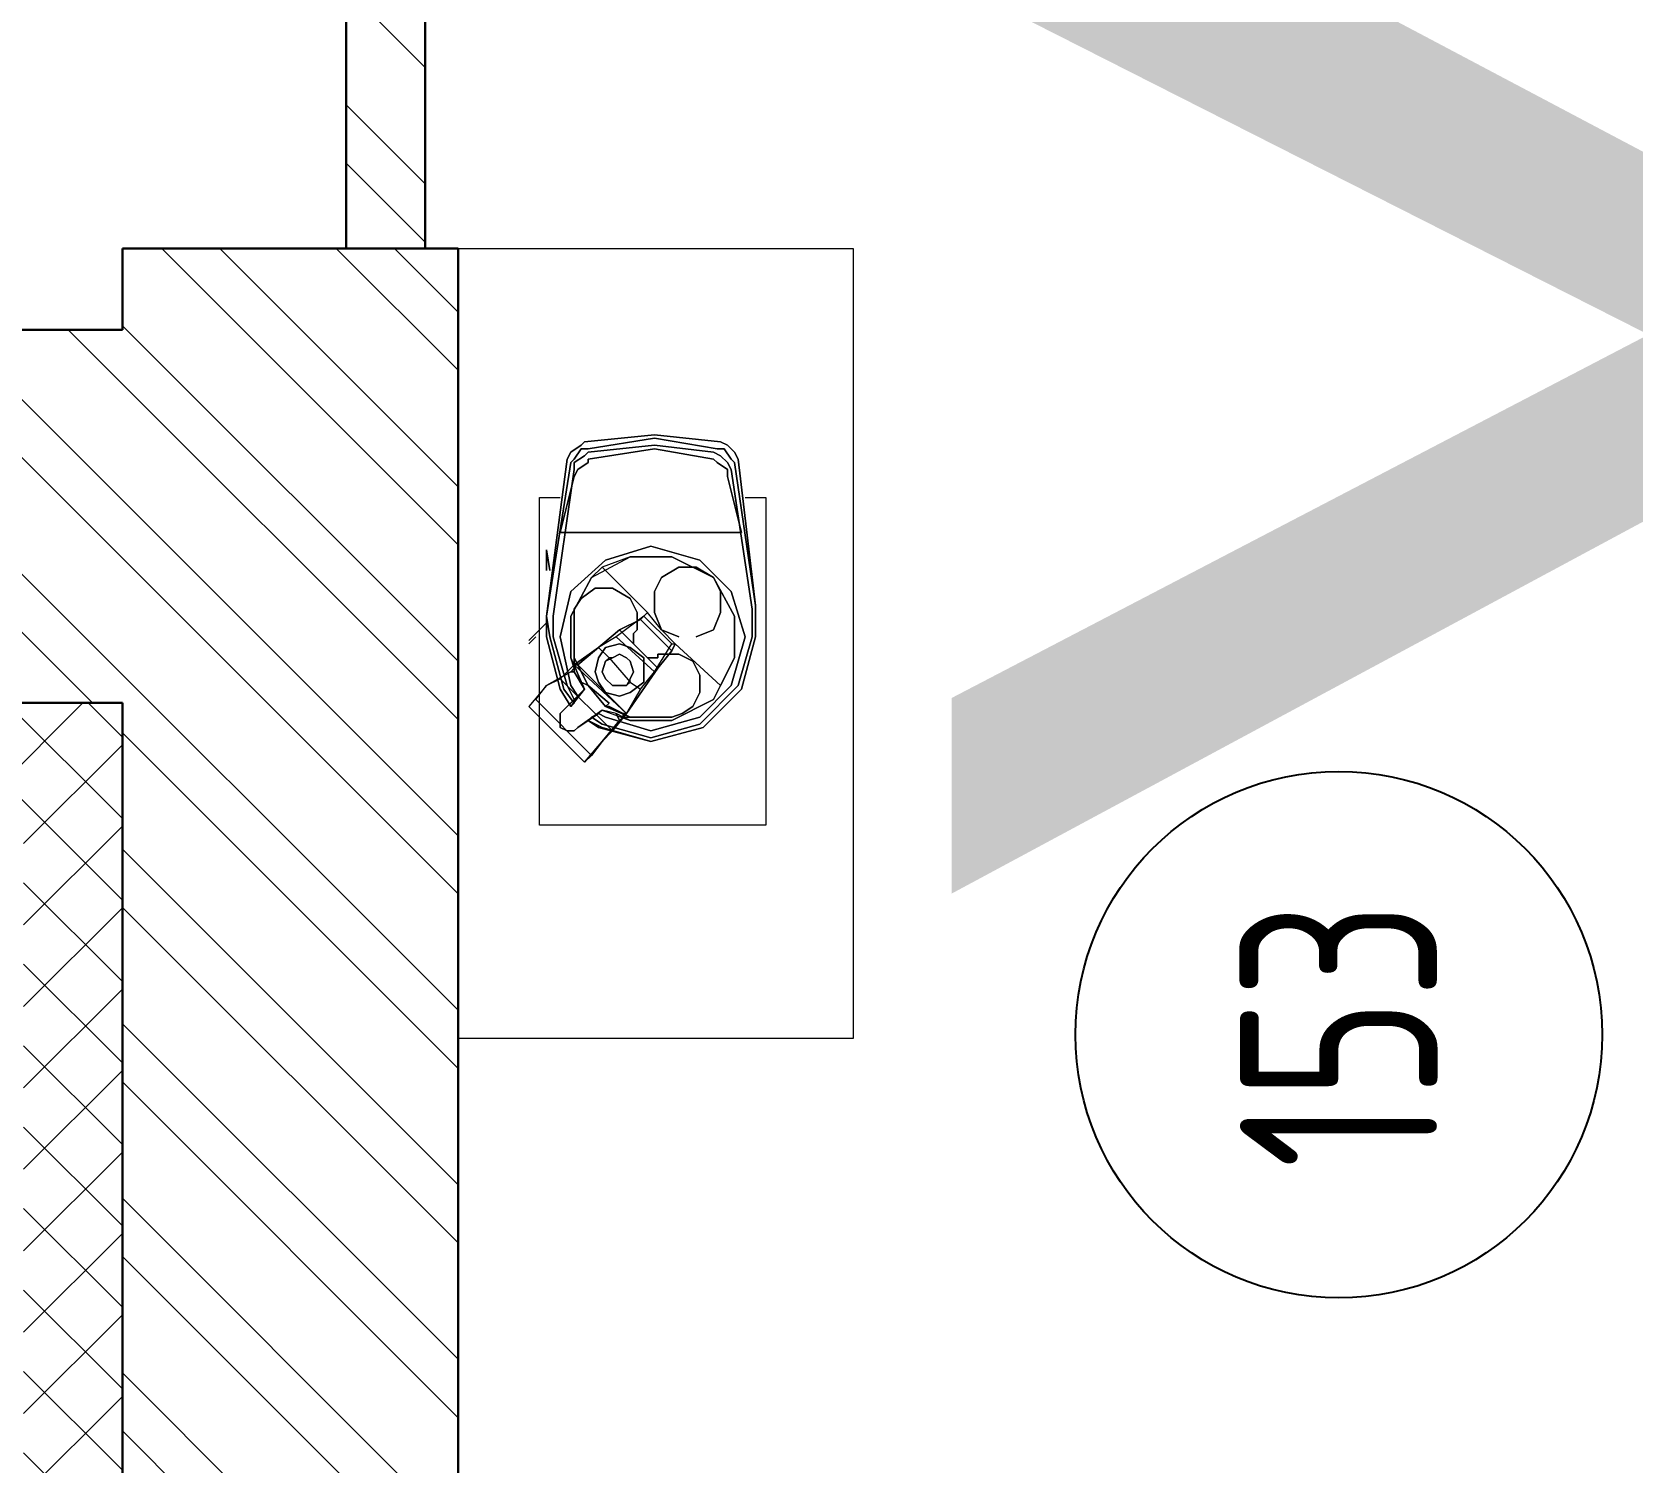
# Model space of a CAD drawing. Header units: millimetres. Extents: x -136099598 to 11807193, y 0 to 779331.
# Drawn here: x -136085096 to -136082664, y 203083 to 205257 of the extents above; entities that cross this region are included whole.
import ezdxf
from ezdxf import colors
from ezdxf.entities.mleader import LeaderData, LeaderLine
from ezdxf.enums import TextEntityAlignment as Align
from ezdxf.math import Vec2, Vec3

# ---------------------------------------------------------------- set-up
doc = ezdxf.new("R2018")
doc.units = ezdxf.units.MM
doc.header["$MEASUREMENT"] = 0
doc.layers.get('0').update_dxf_attribs({"color": 250, "lineweight": 9})
doc.layers.add('АР_Выноски_пожарная зона', color=7, linetype='Continuous', lineweight=5, true_color=0xdb0000)
for name, color, linetype, lineweight in [('АР_Маркер экспликации', 239, 'Continuous', 13), ('АР_Номер помещения', 1, 'Continuous', 25), ('АР_Отметки', 250, 'Continuous', 15), ('АР_Перегородки кирпич', 244, 'Continuous', 30), ('АР_Перегородки_кирпич_Штрих', 244, 'Continuous', 5), ('АР_Помещения_площадь', 19, 'Continuous', 9), ('АР_Сущ Несущая стена', 202, 'Continuous', 30), ('АР_Утеплитель', 250, 'Continuous', 9), ('АР_Штриховка кирпич', 250, 'Continuous', 9)]:
    doc.layers.add(name, color=color, linetype=linetype, lineweight=lineweight)
doc.layers.add('АР_Названия помещений', color=124, linetype='Continuous', lineweight=5, plot=False)
doc.layers.add('ТХ_оборуд.пищеблок', color=250, linetype='Continuous')
doc.styles.add('ISOCPEUR', font='isocpeur.ttf', dxfattribs={"width": 0.7})
doc.styles.get("Standard").update_dxf_attribs({"font": 'isocpeur.ttf'})
doc.styles.add('ГОСТ 2.304', font='isocpeur.ttf', dxfattribs={"width": 0.7})

# ---------------------------------------------------------------- blocks, each defined once
blk = doc.blocks.new('_DotSmall')
at = {"color": 0, "linetype": 'ByBlock', "const_width": 0.5}
blk.add_lwpolyline([(-0.0625, 0, 1), (0.0625, 0, 1)], format="xyb", close=True, dxfattribs=at)
blk = doc.blocks.new('*U54')
at = {"layer": 'АР_Номер помещения', "color": 7}
blk.add_circle((1759.4, -1666.4), 400, dxfattribs=at)
at = {"color": 7, "style": 'ISOCPEUR', "width": 0.7, "flags": 1}
blk.add_attdef('КАТЕГОРИЯ', (-499.2, -2092.2), '', height=250, dxfattribs=at)
at = {"layer": 'АР_Номер помещения', "color": 7, "style": 'ISOCPEUR', "width": 0.7}
blk.add_attdef('НОМЕР_ПОМЕЩЕНИЯ', text='', height=300, dxfattribs=at).set_placement((1759.4, -1666.4), align=Align.MIDDLE_CENTER)
at = {"layer": 'АР_Помещения_площадь', "color": 7, "lineweight": 30, "width": 0.7, "flags": 104}
blk.add_attdef('ИМЯ_ПОМЕЩЕНИЯ', text='', height=100, dxfattribs=at).set_placement((157.6, 1217.1), align=Align.MIDDLE_CENTER)
at = {"layer": 'АР_Помещения_площадь', "color": 7, "style": 'ISOCPEUR', "width": 0.7}
blk.add_attdef('ПЛОЩАДЬ_ПОМЕЩЕНИЯ', text='', height=200, dxfattribs=at).set_placement((4213, -2252.8), align=Align.MIDDLE_RIGHT)
blk = doc.blocks.new('A$C13decc58')
at = {"layer": 'АР_Перегородки_кирпич_Штрих', "ltscale": 100}
h = blk.add_hatch(dxfattribs=at)
h.set_pattern_fill('ANSI32', color=256, scale=500)
h.set_pattern_definition([(45, (-939426.72, 101324.76), (-132.58252, 132.58252), []), (45, (-939338.33, 101324.76), (-132.58252, 132.58252), [])])
h.paths.add_polyline_path([(11580.4, 55128.3), (11580.4, 55008.3), (11580.4, 55008.3), (11580.4, 55128.3), (11580.4, 55008.3), (11580.4, 55128.3), (10279.2, 55128.3), (10160.4, 55128.3), (9720.4, 55128.3), (9720.4, 55008.3), (11580.4, 55008.3), (11580.4, 55128.3), (11580.4, 55128.3), (11580.4, 55008.3), (11580.4, 55008.3), (11580.4, 55128.3), (11580.4, 55128.3), (11580.4, 55008.3)])
at = {"layer": 'АР_Утеплитель', "ltscale": 100}
h = blk.add_hatch(dxfattribs=at)
h.set_pattern_fill('ANSI37', color=256, scale=700)
h.set_pattern_definition([(45, (-970519.26, 90270.44), (-61.871843, 61.871843), []), (135, (-970519.26, 90270.44), (-61.871843, -61.871843), [])])
h.paths.add_polyline_path([(5370.7, 54561.7), (5520.4, 54561.7), (5370.7, 54561.7), (5370.7, 54378.3), (5520.4, 54378.3), (5520.5, 55468.3), (9030.2, 55468.3), (9030.2, 55768.3), (8880.2, 55768.3), (8880.2, 55618.3), (5370.5, 55618.3)])
at = {"layer": 'АР_Штриховка кирпич', "ltscale": 100}
h = blk.add_hatch(dxfattribs=at)
h.set_pattern_fill('ANSI32', color=256, scale=500)
h.set_pattern_definition([(45, (-939466.22, 101430.4), (-132.58252, 132.58252), []), (45, (-939377.83, 101430.4), (-132.58252, 132.58252), [])])
h.paths.add_polyline_path([(9720.4, 55468.3), (9597.1, 55468.3), (9597.1, 55768.3), (9030.2, 55768.3), (9030.2, 55468.3), (5520.4, 55468.4), (5520.4, 54443.3), (6030.4, 54443.3), (6030.4, 54958.3), (9720.4, 54958)])
at = {"layer": 'АР_Перегородки кирпич', "linetype": 'Continuous', "ltscale": 100}
for points in [[(9720.4, 55128.3), (10160.4, 55128.3)], [(11580.4, 55008.3), (9720.4, 55008.3)]]:
    blk.add_lwpolyline(points, dxfattribs=at)
at = {"layer": 'АР_Сущ Несущая стена', "ltscale": 100}
for p, q in [((5520.4, 55468.3), (9030.2, 55468.3)), ((9597.1, 55468.3), (9720.4, 55468.3)), ((9720.4, 54958.3), (9720.4, 55468.3)), ((6030.4, 54958.3), (9720.4, 54958.3))]:
    blk.add_line(p, q, dxfattribs=at)
for points in [[(9030.2, 55768.3), (9030.2, 55468.3)], [(9597.1, 55768.3), (9597.1, 55468.3)]]:
    blk.add_lwpolyline(points, dxfattribs=at)
at = {"layer": 'ТХ_оборуд.пищеблок', "lineweight": 0}
blk.add_lwpolyline([(9720.4, 54958.3), (9720.4, 54358.3), (8520.4, 54358.3), (8520.4, 54958.3)], close=True, dxfattribs=at)
at = {"layer": 'ТХ_оборуд.пищеблок', "lineweight": 0, "elevation": 0}
for points in [[(9035.2, 54840.4), (9056.4, 54824.5), (9066.9, 54803.3), (8987.5, 54723.9), (9066.9, 54803.3), (9056.4, 54824.5), (9024.6, 54851), (8939.9, 54766.3), (8971.6, 54739.8), (8950.5, 54755.7), (8939.9, 54766.3), (8950.5, 54755.7), (8971.6, 54739.8), (8939.9, 54766.3), (9024.6, 54851), (8939.9, 54766.3), (9024.6, 54851)], [(9119.9, 54851), (9130.5, 54840.4)], [(9125.2, 54851), (9151.6, 54824.5), (9125.2, 54851)], [(9342.2, 54522.7), (9342.2, 54491), (8844.6, 54491), (8844.6, 54835.1), (9342.2, 54835.1), (9342.2, 54803.3)], [(8950.5, 54755.7), (9035.2, 54840.4), (8950.5, 54755.7)], [(8992.8, 54803.3), (9003.4, 54803.3), (8992.8, 54803.3)], [(9130.5, 54819.2), (9051.1, 54798), (9130.5, 54819.2)], [(9056.4, 54792.7), (9130.5, 54813.9), (9056.4, 54792.7)], [(9130.5, 54813.9), (9056.4, 54792.7), (9130.5, 54813.9)], [(9130.5, 54813.9), (9162.2, 54813.9), (9130.5, 54813.9)], [(9162.2, 54813.9), (9130.5, 54813.9), (9162.2, 54813.9)], [(9400.5, 54792.7), (9162.2, 54824.5), (9400.5, 54792.7)], [(9162.2, 54824.5), (9400.5, 54792.7), (9162.2, 54824.5)], [(9162.2, 54824.5), (9395.2, 54787.4), (9162.2, 54824.5)], [(9395.2, 54787.4), (9162.2, 54824.5), (9395.2, 54787.4)], [(9162.2, 54813.9), (9384.6, 54782.1), (9162.2, 54813.9)], [(9384.6, 54782.1), (9162.2, 54813.9), (9384.6, 54782.1)], [(9231.1, 54824.5), (9262.8, 54824.5), (9231.1, 54824.5)], [(9231.1, 54819.2), (9262.8, 54824.5), (9231.1, 54819.2)], [(9289.3, 54803.3), (9374, 54782.1), (9289.3, 54803.3)], [(8987.5, 54782.1), (8992.8, 54776.8), (8987.5, 54782.1)], [(9029.9, 54782.1), (9051.1, 54798), (9029.9, 54782.1)], [(9374, 54782.1), (9384.6, 54776.8), (9374, 54782.1)], [(9384.6, 54782.1), (9395.2, 54782.1), (9384.6, 54782.1)], [(9395.2, 54782.1), (9384.6, 54782.1), (9395.2, 54782.1)], [(9395.2, 54787.4), (9400.5, 54782.1), (9395.2, 54787.4)], [(9400.5, 54782.1), (9395.2, 54787.4), (9400.5, 54782.1)], [(9395.2, 54782.1), (9405.8, 54766.3), (9395.2, 54782.1)], [(9405.8, 54766.3), (9395.2, 54782.1), (9405.8, 54766.3)], [(9411.1, 54787.4), (9400.5, 54792.7), (9411.1, 54787.4)], [(9400.5, 54792.7), (9411.1, 54787.4), (9400.5, 54792.7)], [(9416.3, 54771.5), (9400.5, 54782.1), (9416.3, 54771.5)], [(9421.6, 54771.5), (9411.1, 54787.4), (9421.6, 54771.5)], [(9019.3, 54739.8), (8992.8, 54776.8), (9019.3, 54739.8)], [(9003.4, 54761), (8992.8, 54739.8), (9003.4, 54761)], [(9008.7, 54755.7), (8998.1, 54739.8), (9008.7, 54755.7)], [(9008.7, 54755.7), (9003.4, 54761), (9008.7, 54755.7)], [(9003.4, 54761), (9019.3, 54739.8), (9003.4, 54761)], [(9056.4, 54761), (9029.9, 54729.2), (9056.4, 54761)], [(9384.6, 54776.8), (9395.2, 54761), (9384.6, 54776.8)], [(9395.2, 54761), (9400.5, 54761), (9395.2, 54761)], [(9400.5, 54761), (9416.3, 54660.4), (9400.5, 54761)], [(9411.1, 54761), (9405.8, 54766.3), (9411.1, 54761)], [(9411.1, 54761), (9421.6, 54660.4), (9411.1, 54761)], [(9416.3, 54761), (9432.2, 54660.4), (9416.3, 54761)], [(9421.6, 54771.5), (9426.9, 54766.3), (9421.6, 54771.5)], [(8992.8, 54739.8), (8971.6, 54665.7), (8992.8, 54739.8)], [(8976.9, 54665.7), (8998.1, 54739.8), (8976.9, 54665.7)], [(9040.5, 54713.3), (9045.8, 54734.5), (9040.5, 54713.3)], [(9061.6, 54745.1), (9045.8, 54734.5), (9061.6, 54745.1)], [(9204.6, 54723.9), (9204.6, 54750.4), (9204.6, 54723.9)], [(9008.7, 54708), (9014, 54708)], [(9040.5, 54713.3), (9045.8, 54697.4), (9040.5, 54713.3)], [(9056.4, 54723.9), (9056.4, 54713.3), (9056.4, 54723.9)], [(9056.4, 54702.7), (9056.4, 54713.3), (9056.4, 54702.7)], [(9014, 54702.7), (9082.8, 54655.1), (9014, 54702.7)], [(9061.6, 54676.3), (9045.8, 54697.4), (9061.6, 54676.3)], [(8992.8, 54586.3), (8971.6, 54665.7), (8992.8, 54586.3)], [(8976.9, 54665.7), (8998.1, 54591.5), (8976.9, 54665.7)], [(9098.7, 54676.3), (9077.5, 54676.3), (9098.7, 54676.3)], [(9167.5, 54660.4), (9199.3, 54660.4), (9167.5, 54660.4)], [(9416.3, 54660.4), (9400.5, 54570.4), (9416.3, 54660.4)], [(9411.1, 54570.4), (9421.6, 54660.4), (9411.1, 54570.4)], [(9416.3, 54565.1), (9432.2, 54660.4), (9416.3, 54565.1)], [(9014, 54618), (9008.7, 54633.9), (9014, 54618)], [(9141.1, 54649.8), (9130.5, 54623.3), (9141.1, 54649.8)], [(9024.6, 54602.1), (9014, 54618), (9024.6, 54602.1)], [(9056.4, 54533.3), (8998.1, 54591.5), (9056.4, 54533.3)], [(8998.1, 54591.5), (9056.4, 54533.3), (8998.1, 54591.5)], [(9045.8, 54591.5), (9072.2, 54591.5), (9045.8, 54591.5)], [(9141.1, 54570.4), (9130.5, 54596.8), (9141.1, 54570.4)], [(9395.2, 54565.1), (9384.6, 54549.2), (9395.2, 54565.1)], [(9400.5, 54570.4), (9395.2, 54565.1), (9400.5, 54570.4)], [(9395.2, 54549.2), (9405.8, 54559.8), (9395.2, 54549.2)], [(9411.1, 54570.4), (9405.8, 54559.8), (9411.1, 54570.4)], [(9405.8, 54559.8), (9411.1, 54570.4), (9405.8, 54559.8)], [(9416.3, 54565.1), (9416.3, 54554.5), (9416.3, 54565.1)], [(9384.6, 54543.9), (9172.8, 54512.1), (9384.6, 54543.9)], [(9172.8, 54512.1), (9384.6, 54543.9), (9172.8, 54512.1)], [(9384.6, 54549.2), (9374, 54549.2), (9384.6, 54549.2)], [(9395.2, 54549.2), (9384.6, 54543.9), (9395.2, 54549.2)], [(9130.5, 54512.1), (9056.4, 54533.3), (9130.5, 54512.1)], [(9056.4, 54533.3), (9130.5, 54512.1), (9056.4, 54533.3)], [(9172.8, 54512.1), (9130.5, 54512.1), (9172.8, 54512.1)], [(9130.5, 54512.1), (9172.8, 54512.1), (9130.5, 54512.1)]]:
    blk.add_lwpolyline(points, dxfattribs=at)
for points in [[(9088.1, 54776.8), (9088.1, 54782.1), (9061.6, 54771.5), (9056.4, 54761), (9061.6, 54771.5), (9088.1, 54782.1), (9066.9, 54803.3), (9088.1, 54782.1), (9098.7, 54782.1), (9162.2, 54782.1), (9098.7, 54782.1), (9056.4, 54761), (9024.6, 54734.5), (9024.6, 54729.2), (9014, 54708), (9008.7, 54708), (9014, 54718.6), (9019.3, 54739.8), (9003.4, 54697.4), (9003.4, 54633.9), (9003.4, 54697.4), (9003.4, 54633.9), (9035.2, 54570.4), (9003.4, 54633.9), (9003.4, 54697.4), (9008.7, 54708), (9003.4, 54713.3), (9014, 54718.6), (9019.3, 54739.8), (9003.4, 54697.4), (9008.7, 54708), (9014, 54718.6), (9003.4, 54713.3), (8971.6, 54739.8), (8987.5, 54723.9), (9014, 54702.7), (9088.1, 54782.1), (9014, 54702.7), (9051.1, 54681.5), (9077.5, 54660.4), (9130.5, 54718.6), (9077.5, 54660.4), (9119.9, 54633.9), (9162.2, 54676.3), (9130.5, 54718.6), (9114.6, 54745.1), (9098.7, 54729.2), (9093.4, 54734.5), (9098.7, 54723.9), (9104, 54713.3), (9098.7, 54702.7), (9093.4, 54697.4), (9098.7, 54702.7), (9104, 54713.3), (9098.7, 54723.9), (9098.7, 54729.2), (9093.4, 54734.5), (9077.5, 54739.8), (9093.4, 54734.5), (9098.7, 54723.9), (9098.7, 54729.2), (9061.6, 54697.4), (9066.9, 54697.4), (9077.5, 54692.1), (9066.9, 54697.4), (9056.4, 54702.7), (9061.6, 54697.4), (9066.9, 54697.4), (9056.4, 54702.7), (9056.4, 54713.3), (9056.4, 54723.9), (9066.9, 54734.5), (9056.4, 54723.9), (9056.4, 54713.3), (9056.4, 54702.7), (9061.6, 54697.4), (9051.1, 54681.5), (9077.5, 54660.4), (9119.9, 54633.9), (9119.9, 54628.6), (9141.1, 54649.8), (9167.5, 54660.4), (9199.3, 54660.4), (9167.5, 54660.4), (9141.1, 54649.8), (9167.5, 54671), (9162.2, 54676.3), (9119.9, 54633.9), (9119.9, 54628.6), (9141.1, 54649.8), (9167.5, 54660.4), (9141.1, 54649.8), (9130.5, 54623.3), (9141.1, 54649.8), (9167.5, 54671), (9162.2, 54676.3), (9130.5, 54718.6), (9114.6, 54745.1), (9088.1, 54782.1), (9114.6, 54745.1), (9098.7, 54729.2), (9061.6, 54697.4), (9051.1, 54681.5), (9014, 54702.7), (8987.5, 54723.9), (8971.6, 54739.8), (9003.4, 54713.3), (9008.7, 54708), (9008.7, 54697.4), (9008.7, 54633.9), (9008.7, 54697.4), (9024.6, 54734.5), (9056.4, 54761), (9061.6, 54771.5), (9056.4, 54761), (9029.9, 54729.2), (9024.6, 54734.5), (9029.9, 54729.2), (9056.4, 54761), (9098.7, 54782.1), (9088.1, 54782.1), (9082.8, 54782.1), (9088.1, 54782.1), (9088.1, 54776.8), (9141.1, 54713.3)], [(9246.9, 54591.5), (9268.1, 54665.7), (9246.9, 54734.5), (9268.1, 54665.7), (9246.9, 54591.5), (9199.3, 54543.9), (9246.9, 54591.5), (9268.1, 54665.7), (9246.9, 54734.5), (9199.3, 54787.4), (9246.9, 54734.5), (9199.3, 54787.4), (9130.5, 54803.3), (9199.3, 54787.4), (9130.5, 54803.3), (9056.4, 54787.4), (9130.5, 54803.3), (9056.4, 54787.4), (9040.5, 54776.8), (9014, 54803.3), (9051.1, 54766.3), (9077.5, 54782.1), (9051.1, 54766.3), (9098.7, 54787.4), (9082.8, 54782.1), (9077.5, 54787.4), (9082.8, 54782.1), (9077.5, 54782.1), (9077.5, 54787.4), (9056.4, 54824.5), (9077.5, 54787.4), (9077.5, 54782.1), (9082.8, 54782.1), (9098.7, 54787.4), (9162.2, 54787.4), (9220.5, 54755.7), (9252.2, 54697.4), (9236.3, 54739.8), (9220.5, 54755.7), (9252.2, 54697.4), (9252.2, 54633.9), (9220.5, 54570.4), (9252.2, 54633.9), (9252.2, 54697.4), (9252.2, 54633.9), (9252.2, 54697.4), (9236.3, 54739.8), (9167.5, 54671), (9156.9, 54681.5), (9167.5, 54671), (9236.3, 54739.8), (9220.5, 54755.7), (9162.2, 54787.4), (9098.7, 54787.4), (9051.1, 54766.3), (9024.6, 54787.4), (9051.1, 54803.3), (9024.6, 54787.4), (9029.9, 54782.1), (9035.2, 54782.1), (9056.4, 54792.7), (9035.2, 54782.1), (9040.5, 54776.8), (9056.4, 54787.4), (9040.5, 54776.8), (9035.2, 54782.1), (9056.4, 54792.7), (9035.2, 54782.1), (9029.9, 54782.1), (9051.1, 54798), (9029.9, 54782.1), (9024.6, 54787.4), (9051.1, 54766.3), (9014, 54803.3), (9003.4, 54803.3), (9014, 54803.3), (9003.4, 54803.3), (8992.8, 54803.3), (8987.5, 54792.7), (8992.8, 54803.3), (8987.5, 54792.7), (8987.5, 54782.1), (8987.5, 54792.7), (8987.5, 54782.1), (8992.8, 54776.8), (9014, 54745.1), (9008.7, 54734.5), (8987.5, 54665.7), (9008.7, 54591.5), (8987.5, 54665.7), (9008.7, 54734.5), (9014, 54745.1), (9008.7, 54755.7), (8998.1, 54739.8), (9008.7, 54755.7), (9014, 54745.1), (9008.7, 54734.5), (8987.5, 54665.7), (9008.7, 54591.5), (9056.4, 54543.9), (9130.5, 54522.7), (9056.4, 54543.9), (9008.7, 54591.5), (9056.4, 54543.9), (9130.5, 54522.7), (9199.3, 54543.9), (9130.5, 54522.7), (9199.3, 54543.9)], [(9024.6, 54787.4), (9051.1, 54803.3), (9130.5, 54824.5), (9051.1, 54803.3)], [(9051.1, 54803.3), (9130.5, 54824.5), (9162.2, 54824.5), (9130.5, 54824.5)], [(9162.2, 54824.5), (9130.5, 54819.2), (9051.1, 54798), (9130.5, 54819.2)], [(9289.3, 54528), (9289.3, 54803.3), (9289.3, 54528), (9374, 54549.2)], [(9395.2, 54761), (9400.5, 54761), (9395.2, 54761), (9384.6, 54776.8), (9374, 54782.1), (9289.3, 54803.3), (9289.3, 54528), (9289.3, 54803.3), (9374, 54782.1), (9384.6, 54776.8)], [(9220.5, 54755.7), (9162.2, 54787.4), (9098.7, 54787.4), (9162.2, 54787.4)], [(9172.8, 54782.1), (9162.2, 54782.1), (9098.7, 54782.1), (9162.2, 54782.1)], [(9188.7, 54771.5), (9172.8, 54782.1), (9162.2, 54782.1), (9172.8, 54782.1)], [(9172.8, 54782.1), (9188.7, 54771.5), (9204.6, 54750.4), (9188.7, 54771.5)], [(9416.3, 54771.5), (9416.3, 54761), (9416.3, 54771.5), (9400.5, 54782.1)], [(9426.9, 54766.3), (9421.6, 54771.5), (9411.1, 54787.4), (9421.6, 54771.5)], [(8971.6, 54665.7), (8992.8, 54586.3), (9051.1, 54528), (8992.8, 54586.3), (8971.6, 54665.7), (8992.8, 54745.1), (9003.4, 54761), (8992.8, 54745.1)], [(8992.8, 54739.8), (9003.4, 54761), (8992.8, 54745.1), (9003.4, 54761)], [(9008.7, 54697.4), (9014, 54708), (9014, 54702.7), (9088.1, 54776.8), (9014, 54702.7), (9014, 54708), (9024.6, 54729.2), (9024.6, 54734.5), (9024.6, 54729.2), (9024.6, 54734.5), (9029.9, 54729.2), (9024.6, 54734.5)], [(9188.7, 54771.5), (9204.6, 54750.4), (9204.6, 54723.9), (9188.7, 54697.4), (9204.6, 54723.9), (9204.6, 54750.4)], [(9416.3, 54660.4), (9400.5, 54570.4), (9416.3, 54660.4), (9400.5, 54761)], [(9421.6, 54660.4), (9411.1, 54570.4), (9421.6, 54660.4), (9411.1, 54761), (9405.8, 54766.3), (9411.1, 54761)], [(9416.3, 54554.5), (9416.3, 54565.1), (9432.2, 54660.4), (9416.3, 54761), (9416.3, 54771.5), (9416.3, 54761), (9432.2, 54660.4), (9416.3, 54565.1)], [(9437.5, 54660.4), (9426.9, 54766.3), (9437.5, 54660.4), (9426.9, 54559.8), (9421.6, 54549.2), (9426.9, 54559.8)], [(9426.9, 54559.8), (9437.5, 54660.4), (9426.9, 54766.3), (9437.5, 54660.4)], [(8992.8, 54745.1), (8971.6, 54665.7), (8992.8, 54586.3), (8971.6, 54665.7)], [(9051.1, 54528), (8992.8, 54586.3), (8971.6, 54665.7), (8992.8, 54739.8), (8971.6, 54665.7), (8992.8, 54586.3)], [(8998.1, 54739.8), (8976.9, 54665.7), (8998.1, 54591.5), (8976.9, 54665.7)], [(9045.8, 54697.4), (9040.5, 54713.3), (9045.8, 54734.5), (9040.5, 54713.3)], [(9045.8, 54734.5), (9061.6, 54745.1), (9077.5, 54750.4), (9061.6, 54745.1)], [(9077.5, 54739.8), (9066.9, 54734.5), (9056.4, 54723.9), (9066.9, 54734.5)], [(9061.6, 54745.1), (9077.5, 54750.4), (9098.7, 54745.1), (9077.5, 54750.4)], [(9093.4, 54734.5), (9077.5, 54739.8), (9066.9, 54734.5), (9077.5, 54739.8)], [(9077.5, 54750.4), (9098.7, 54745.1), (9114.6, 54734.5), (9098.7, 54745.1)], [(9098.7, 54745.1), (9114.6, 54734.5), (9119.9, 54713.3), (9114.6, 54697.4), (9098.7, 54676.3), (9114.6, 54697.4), (9119.9, 54713.3), (9114.6, 54734.5)], [(9114.6, 54734.5), (9119.9, 54713.3), (9114.6, 54697.4), (9119.9, 54713.3)], [(9141.1, 54713.3), (9156.9, 54681.5), (9141.1, 54713.3), (9082.8, 54655.1)], [(9098.7, 54702.7), (9104, 54713.3), (9098.7, 54723.9), (9104, 54713.3)], [(9204.6, 54723.9), (9188.7, 54697.4), (9167.5, 54686.8), (9188.7, 54697.4)], [(9119.9, 54628.6), (9109.3, 54633.9), (9082.8, 54655.1), (9109.3, 54633.9), (9156.9, 54681.5), (9109.3, 54633.9), (9119.9, 54628.6), (9056.4, 54559.8), (9035.2, 54570.4), (9098.7, 54538.6), (9162.2, 54538.6), (9220.5, 54570.4), (9252.2, 54633.9), (9220.5, 54570.4), (9162.2, 54538.6), (9098.7, 54538.6), (9162.2, 54538.6), (9220.5, 54570.4), (9199.3, 54559.8), (9167.5, 54559.8), (9199.3, 54559.8), (9167.5, 54559.8), (9141.1, 54570.4), (9167.5, 54559.8), (9199.3, 54559.8), (9220.5, 54570.4), (9199.3, 54559.8), (9220.5, 54570.4), (9236.3, 54596.8), (9220.5, 54570.4), (9162.2, 54538.6), (9098.7, 54538.6), (9056.4, 54559.8), (9035.2, 54570.4), (9003.4, 54633.9), (9035.2, 54570.4), (9098.7, 54538.6), (9056.4, 54559.8)], [(9008.7, 54633.9), (9014, 54618), (9008.7, 54633.9), (9008.7, 54697.4)], [(9061.6, 54676.3), (9045.8, 54697.4), (9061.6, 54676.3), (9077.5, 54676.3)], [(9093.4, 54697.4), (9077.5, 54692.1), (9066.9, 54697.4), (9077.5, 54692.1)], [(9077.5, 54692.1), (9093.4, 54697.4), (9098.7, 54702.7), (9093.4, 54697.4)], [(9114.6, 54697.4), (9098.7, 54676.3), (9077.5, 54676.3), (9098.7, 54676.3)], [(9119.9, 54692.1), (9109.3, 54681.5), (9098.7, 54671), (9109.3, 54681.5), (9119.9, 54692.1), (9135.8, 54692.1), (9141.1, 54686.8), (9135.8, 54692.1)], [(9098.7, 54655.1), (9104, 54655.1), (9098.7, 54655.1), (9098.7, 54671), (9109.3, 54681.5), (9098.7, 54671)], [(9135.8, 54692.1), (9119.9, 54692.1), (9109.3, 54681.5), (9119.9, 54692.1)], [(9167.5, 54686.8), (9141.1, 54686.8), (9135.8, 54692.1), (9141.1, 54686.8)], [(9188.7, 54697.4), (9167.5, 54686.8), (9141.1, 54686.8), (9167.5, 54686.8)], [(9199.3, 54660.4), (9220.5, 54649.8), (9236.3, 54623.3), (9220.5, 54649.8)], [(9220.5, 54649.8), (9236.3, 54623.3), (9236.3, 54596.8), (9236.3, 54623.3), (9220.5, 54649.8), (9199.3, 54660.4)], [(9093.4, 54602.1), (9072.2, 54591.5), (9093.4, 54602.1), (9104, 54623.3), (9104, 54649.8), (9104, 54623.3), (9104, 54649.8), (9104, 54655.1), (9104, 54649.8), (9104, 54655.1), (9104, 54649.8), (9104, 54623.3)], [(9045.8, 54591.5), (9024.6, 54602.1), (9014, 54618), (9024.6, 54602.1)], [(9220.5, 54570.4), (9236.3, 54596.8), (9236.3, 54623.3), (9236.3, 54596.8)], [(9051.1, 54528), (9130.5, 54506.8), (9051.1, 54528), (8992.8, 54586.3)], [(9130.5, 54506.8), (9051.1, 54528), (8992.8, 54586.3), (9051.1, 54528)], [(9072.2, 54591.5), (9045.8, 54591.5), (9024.6, 54602.1), (9045.8, 54591.5)], [(9130.5, 54596.8), (9141.1, 54570.4), (9167.5, 54559.8), (9141.1, 54570.4)], [(9374, 54549.2), (9289.3, 54528), (9374, 54549.2), (9384.6, 54549.2), (9395.2, 54565.1), (9400.5, 54570.4), (9395.2, 54565.1), (9384.6, 54549.2)], [(9405.8, 54559.8), (9395.2, 54549.2), (9384.6, 54543.9), (9395.2, 54549.2)], [(9411.1, 54538.6), (9421.6, 54549.2), (9426.9, 54559.8), (9421.6, 54549.2)], [(9178.1, 54506.8), (9130.5, 54506.8), (9051.1, 54528), (9130.5, 54506.8), (9178.1, 54506.8), (9400.5, 54533.3), (9411.1, 54538.6), (9400.5, 54533.3)], [(9395.2, 54538.6), (9178.1, 54506.8), (9130.5, 54506.8), (9178.1, 54506.8)], [(9400.5, 54543.9), (9416.3, 54554.5), (9400.5, 54543.9), (9395.2, 54538.6), (9178.1, 54506.8), (9395.2, 54538.6)], [(9416.3, 54554.5), (9400.5, 54543.9), (9395.2, 54538.6), (9400.5, 54543.9)], [(9400.5, 54533.3), (9411.1, 54538.6), (9421.6, 54549.2), (9411.1, 54538.6)], [(9178.1, 54506.8), (9130.5, 54506.8), (9051.1, 54528), (9130.5, 54506.8)], [(9130.5, 54506.8), (9178.1, 54506.8), (9400.5, 54533.3), (9178.1, 54506.8)]]:
    blk.add_lwpolyline(points, close=True, dxfattribs=at)
at = {"layer": 'АР_Маркер экспликации', "color": 7}
ref = blk.add_blockref('*U54', (6766.7, 55287.4), dxfattribs=at)
ref.add_attrib('НОМЕР_ПОМЕЩЕНИЯ', '153', dxfattribs={"layer": 'АР_Номер помещения', "color": 7, "height": 300, "style": 'ISOCPEUR', "width": 0.7}).set_placement((8526, 53621.1), align=Align.MIDDLE_CENTER)
lines = blk.add_mtext('\\W0.8000;Холодный цех', dxfattribs={"layer": 'АР_Названия помещений', "insert": (8617.8, 54209.1), "char_height": 2696.651, "width": 926.94, "attachment_point": 1})
ref.add_attrib('ИМЯ_ПОМЕЩЕНИЯ', '', (8617.8, 54209.1), dxfattribs={"flags": 104}).embed_mtext(lines)
at = {"layer": 'АР_Выноски_пожарная зона'}
ml = blk.add_multileader_mtext('Standard', dxfattribs=at)
ml.set_content('Над раздаточной зоной подвесной экран: зашить гипсовыми огнестойкими листами типа Кнауф Файерборд\\Pгруппы горючести НГ в 2 слоя с обеих сторон (или аналог) по метал. каркасу до перекрытия отметка низа зашивки на высоте 2 м от ур. ч. п.', color=256, style='ГОСТ 2.304')
ml.set_leader_properties()
ml.build(insert=Vec2(0, 0))
ml.multileader.update_dxf_attribs({"text_left_attachment_type": 6, "text_right_attachment_type": 6, "dogleg_length": 100, "arrow_head_size": 250})
ctx = ml.context
ctx.base_point, ctx.char_height, ctx.arrow_head_size, ctx.landing_gap_size, ctx.plane_origin = Vec3(1260.1, 60747.8), 300, 250, 25, Vec3(3568, 60315.9)
ctx.left_attachment, ctx.right_attachment = 6, 6
notes = []
notes.append((ctx, [(1, (1, 1, 0), (9117.1, 60747.8), (-1, 0), 100, [(0, [(13782.3, 53844.5)], 256, [])])]))
ctx.mtext.insert, ctx.mtext.width, ctx.mtext.flow_direction = Vec3(1285.1, 61137.8), 7919.954, 5
at = {"layer": 'АР_Отметки'}
ml = blk.add_multileader_mtext('Standard', dxfattribs=at)
ml.set_content('-0,010', color=256, style='ISOCPEUR')
ml.set_leader_properties(color=256, linetype='Continuous', lineweight=-1)
ml.set_arrow_properties(name='DOTSMALL')
ml.build(insert=Vec2(0, 0))
ml.multileader.update_dxf_attribs({"has_text_frame": 1, "text_left_attachment_type": 4, "text_right_attachment_type": 4, "dogleg_length": 100, "arrow_head_size": 180})
ctx = ml.context
ctx.base_point, ctx.char_height, ctx.arrow_head_size, ctx.landing_gap_size, ctx.plane_origin = Vec3(37116.1, 68979.6, 0), 250, 180, 50, Vec3(37034.7, 67778.7, 0)
ctx.left_attachment, ctx.right_attachment = 4, 4
notes.append((ctx, [(0, (0, 0, 0), (0, 0), (1, 0), 1, [])]))
ctx.mtext.insert, ctx.mtext.width, ctx.mtext.line_spacing_style, ctx.mtext.flow_direction = Vec3(37166.1, 69379.6, 0), 852.697, 2, 5
ml = blk.add_multileader_mtext('Standard', dxfattribs=at)
ml.set_content('0,000', color=256, style='ISOCPEUR')
ml.set_leader_properties(color=256, linetype='Continuous', lineweight=-1)
ml.set_arrow_properties(name='DOTSMALL')
ml.build(insert=Vec2(0, 0))
ml.multileader.update_dxf_attribs({"has_text_frame": 1, "text_left_attachment_type": 4, "text_right_attachment_type": 4, "dogleg_length": 100, "arrow_head_size": 180})
ctx = ml.context
ctx.base_point, ctx.char_height, ctx.arrow_head_size, ctx.landing_gap_size, ctx.plane_origin = Vec3(36698.1, 66870.9, 0), 250, 180, 50, Vec3(36616.7, 65670, 0)
ctx.left_attachment, ctx.right_attachment = 4, 4
notes.append((ctx, [(0, (0, 0, 0), (0, 0), (1, 0), 1, [])]))
ctx.mtext.insert, ctx.mtext.width, ctx.mtext.line_spacing_style, ctx.mtext.flow_direction = Vec3(36748.1, 67270.9, 0), 852.697, 2, 5
ml = blk.add_multileader_mtext('Standard', dxfattribs=at)
ml.set_content('+1,975', color=256, style='ISOCPEUR')
ml.set_leader_properties(color=256, linetype='Continuous', lineweight=-1)
ml.set_arrow_properties(name='DOTSMALL')
ml.build(insert=Vec2(0, 0))
ml.multileader.update_dxf_attribs({"has_text_frame": 1, "text_left_attachment_type": 4, "text_right_attachment_type": 4, "dogleg_length": 100, "arrow_head_size": 180})
ctx = ml.context
ctx.base_point, ctx.char_height, ctx.arrow_head_size, ctx.landing_gap_size, ctx.plane_origin = Vec3(41925.2, 65726.8, 0), 250, 180, 50, Vec3(41843.8, 64525.9, 0)
ctx.left_attachment, ctx.right_attachment = 4, 4
notes.append((ctx, [(0, (0, 0, 0), (0, 0), (1, 0), 1, [])]))
ctx.mtext.insert, ctx.mtext.width, ctx.mtext.line_spacing_style, ctx.mtext.flow_direction = Vec3(41975.2, 66126.8, 0), 852.697, 2, 5
ml = blk.add_multileader_mtext('Standard', dxfattribs=at)
ml.set_content('-0,010', color=256, style='ISOCPEUR')
ml.set_leader_properties(color=256, linetype='Continuous', lineweight=-1)
ml.set_arrow_properties(name='DOTSMALL')
ml.build(insert=Vec2(0, 0))
ml.multileader.update_dxf_attribs({"has_text_frame": 1, "text_left_attachment_type": 4, "text_right_attachment_type": 4, "dogleg_length": 100, "arrow_head_size": 180})
ctx = ml.context
ctx.base_point, ctx.char_height, ctx.arrow_head_size, ctx.landing_gap_size, ctx.plane_origin = Vec3(28121.7, 65416.3, 0), 250, 180, 50, Vec3(28040.3, 64215.4, 0)
ctx.left_attachment, ctx.right_attachment = 4, 4
notes.append((ctx, [(0, (0, 0, 0), (0, 0), (1, 0), 1, [])]))
ctx.mtext.insert, ctx.mtext.width, ctx.mtext.line_spacing_style, ctx.mtext.flow_direction = Vec3(28171.7, 65816.3, 0), 852.697, 2, 5
ml = blk.add_multileader_mtext('Standard', dxfattribs=at)
ml.set_content('0,000', color=256, style='ISOCPEUR')
ml.set_leader_properties(color=256, linetype='Continuous', lineweight=-1)
ml.set_arrow_properties(name='DOTSMALL')
ml.build(insert=Vec2(0, 0))
ml.multileader.update_dxf_attribs({"has_text_frame": 1, "text_left_attachment_type": 4, "text_right_attachment_type": 4, "dogleg_length": 100, "arrow_head_size": 180})
ctx = ml.context
ctx.base_point, ctx.char_height, ctx.arrow_head_size, ctx.landing_gap_size, ctx.plane_origin = Vec3(25651.6, 65250.8, 0), 250, 180, 50, Vec3(25570.2, 64049.9, 0)
ctx.left_attachment, ctx.right_attachment = 4, 4
notes.append((ctx, [(0, (0, 0, 0), (0, 0), (1, 0), 1, [])]))
ctx.mtext.insert, ctx.mtext.width, ctx.mtext.line_spacing_style, ctx.mtext.flow_direction = Vec3(25701.6, 65650.8, 0), 852.697, 2, 5
ml = blk.add_multileader_mtext('Standard', dxfattribs=at)
ml.set_content('+1,975', color=256, style='ISOCPEUR')
ml.set_leader_properties(color=256, linetype='Continuous', lineweight=-1)
ml.set_arrow_properties(name='DOTSMALL')
ml.build(insert=Vec2(0, 0))
ml.multileader.update_dxf_attribs({"has_text_frame": 1, "text_left_attachment_type": 4, "text_right_attachment_type": 4, "dogleg_length": 100, "arrow_head_size": 180})
ctx = ml.context
ctx.base_point, ctx.char_height, ctx.arrow_head_size, ctx.landing_gap_size, ctx.plane_origin = Vec3(67184.2, 63069.3, 0), 250, 180, 50, Vec3(67102.8, 61868.4, 0)
ctx.left_attachment, ctx.right_attachment = 4, 4
notes.append((ctx, [(0, (0, 0, 0), (0, 0), (1, 0), 1, [])]))
ctx.mtext.insert, ctx.mtext.width, ctx.mtext.line_spacing_style, ctx.mtext.flow_direction = Vec3(67234.2, 63469.3, 0), 852.697, 2, 5
ml = blk.add_multileader_mtext('Standard', dxfattribs=at)
ml.set_content('0,000', color=256, style='ISOCPEUR')
ml.set_leader_properties(color=256, linetype='Continuous', lineweight=-1)
ml.set_arrow_properties(name='DOTSMALL')
ml.build(insert=Vec2(0, 0))
ml.multileader.update_dxf_attribs({"has_text_frame": 1, "text_left_attachment_type": 4, "text_right_attachment_type": 4, "dogleg_length": 100, "arrow_head_size": 180})
ctx = ml.context
ctx.base_point, ctx.char_height, ctx.arrow_head_size, ctx.landing_gap_size, ctx.plane_origin = Vec3(67976.9, 56051.7, 0), 250, 180, 50, Vec3(67895.5, 54850.8, 0)
ctx.left_attachment, ctx.right_attachment = 4, 4
notes.append((ctx, [(0, (0, 0, 0), (0, 0), (1, 0), 1, [])]))
ctx.mtext.insert, ctx.mtext.width, ctx.mtext.line_spacing_style, ctx.mtext.flow_direction = Vec3(68026.9, 56451.7, 0), 852.697, 2, 5
for ctx, leaders in notes:
    for number, flags, end, landing, length, lines in leaders:
        leader = LeaderData()
        leader.index, (leader.has_last_leader_line, leader.has_dogleg_vector, leader.attachment_direction) = number, flags
        leader.last_leader_point, leader.dogleg_vector, leader.dogleg_length = Vec3(end), Vec3(landing), length
        for number, points, colour, breaks in lines:
            line = LeaderLine()
            line.index, line.vertices, line.color, line.breaks = number, Vec3.list(points), colors.encode_raw_color(colour), breaks
            leader.lines.append(line)
        ctx.leaders.append(leader)

msp = doc.modelspace()

# ---------------------------------------------------------------- block references
at = {"ltscale": 150, "rotation": 89.99999999999999}
msp.add_blockref('A$C13decc58', (-136029490.008, 195207.354), dxfattribs=at)

doc.saveas('drawing.dxf')
